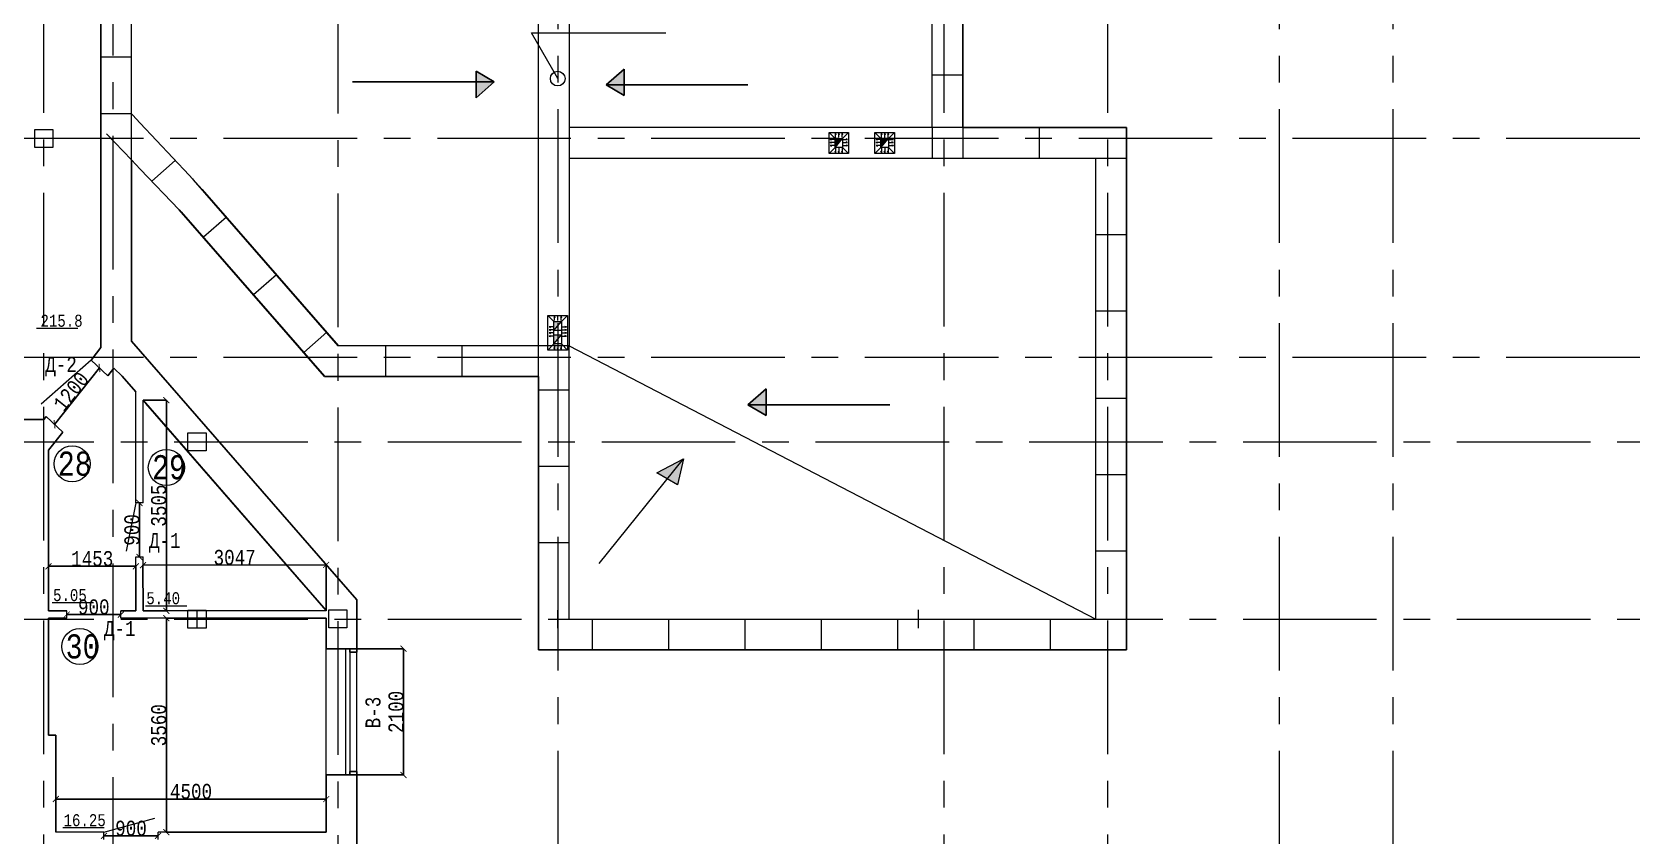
# Model space of a CAD drawing. Header units: millimetres. Extents: x -689206 to 4969298, y -1019800 to 703299.
# Drawn here: x 154687 to 181429, y -737435 to -724068 of the extents above; entities that cross this region are included whole.
import ezdxf

# ---------------------------------------------------------------- set-up
doc = ezdxf.new("R2010")
doc.units = ezdxf.units.MM
doc.linetypes.add('JIS_02_4.0', pattern=[5.5, 4, -1.5])
doc.linetypes.add('осеваяX2', pattern=[101.6, 63.5, -12.7, 12.7, -12.7])
doc.layers.add('кровля', color=211, linetype='Continuous')
doc.layers.add('четотам', color=7, linetype='Continuous')
for name, color, linetype, lineweight in [('несущие', 7, 'Continuous', 30), ('РАЗМЕРЫ', 7, 'Continuous', 9), ('сваи', 7, 'JIS_02_4.0', 30), ('стены', 7, 'Continuous', 20)]:
    doc.layers.add(name, color=color, linetype=linetype, lineweight=lineweight)
doc.styles.add('Аннотативный', font='isocteur.ttf', dxfattribs={"width": 0.7, "height": 250})
doc.dimstyles.new('Аннотативный', dxfattribs={"dimscale": 0, "dimtxt": 250, "dimasz": 100, "dimexe": 1.25, "dimexo": 0.625, "dimtad": 1, "dimdec": 0, "dimtxsty": 'Аннотативный', "dimblk": 'ARCHTICK', "dimcen": 2.5, "dimadec": 0, "dimazin": 0, "dimtfac": 1, "dimtdec": 0, "dimtmove": 0, "dimatfit": 3, "dimfxl": 1, "dimarcsym": 0})

# ---------------------------------------------------------------- blocks, each defined once
blk = doc.blocks.new('_ArchTick')
at = {"color": 0, "linetype": 'ByBlock', "const_width": 0.15}
blk.add_lwpolyline([(-0.5, -0.5), (0.5, 0.5)], dxfattribs=at)
blk = doc.blocks.new('*D2549')
at = {"layer": 'Defpoints', "color": 0, "lineweight": 5, "transparency": 16777216}
for p in [(156532, -730190), (156919, -730190), (156532, -733695)]:
    blk.add_point(p, dxfattribs=at)
at = {"layer": 'стены', "color": 0, "lineweight": -2, "transparency": 16777216}
for p, q in [((156533, -730190), (156920, -730190)), ((156919, -733695), (156919, -730190)), ((156533, -733695), (156920, -733695))]:
    blk.add_line(p, q, dxfattribs=at)
at = {"layer": 'стены', "color": 0, "lineweight": -2, "transparency": 16777216, "xscale": 100, "yscale": 100, "zscale": 100}
for p, rotation in [((156919, -730190), 90), ((156919, -733695), 270)]:
    blk.add_blockref('_ArchTick', p, dxfattribs=dict(at, rotation=rotation))
at = {"layer": 'стены', "color": 0, "lineweight": 5, "transparency": 16777216, "insert": (156793, -731942), "char_height": 250, "attachment_point": 5, "rotation": 90, "style": 'Аннотативный'}
blk.add_mtext('3505', dxfattribs=at)
blk = doc.blocks.new('*D2550')
at = {"layer": 'Defpoints', "color": 0, "lineweight": 5, "transparency": 16777216}
for p in [(159577, -732928), (156532, -733695), (159579, -733688)]:
    blk.add_point(p, dxfattribs=at)
at = {"layer": 'стены', "color": 0, "lineweight": -2, "transparency": 16777216}
for p, q in [((156530, -732935), (159577, -732928)), ((156532, -733694), (156530, -732934)), ((159579, -733687), (159577, -732927))]:
    blk.add_line(p, q, dxfattribs=at)
at = {"layer": 'стены', "color": 0, "lineweight": -2, "transparency": 16777216, "xscale": 100, "yscale": 100, "zscale": 100}
for p, rotation in [((156530, -732935), 180.130631710088), ((159577, -732928), 0.130631710087998)]:
    blk.add_blockref('_ArchTick', p, dxfattribs=dict(at, rotation=rotation))
at = {"layer": 'стены', "color": 0, "lineweight": 5, "transparency": 16777216, "insert": (158055, -732806), "char_height": 250, "attachment_point": 5, "rotation": 0.1306, "style": 'Аннотативный'}
blk.add_mtext('3047', dxfattribs=at)
blk = doc.blocks.new('*D2551')
at = {"layer": 'Defpoints', "color": 0, "lineweight": 5, "transparency": 16777216}
for p in [(154959, -732951), (154959, -733695), (156412, -733695)]:
    blk.add_point(p, dxfattribs=at)
at = {"layer": 'стены', "color": 0, "lineweight": -2, "transparency": 16777216}
for p, q in [((154959, -733694), (154959, -732950)), ((156412, -732951), (154959, -732951)), ((156412, -733694), (156412, -732950))]:
    blk.add_line(p, q, dxfattribs=at)
at = {"layer": 'стены', "color": 0, "lineweight": -2, "transparency": 16777216, "xscale": 100, "yscale": 100, "zscale": 100, "rotation": 180}
blk.add_blockref('_ArchTick', (154959, -732951), dxfattribs=at)
at = {"layer": 'стены', "color": 0, "lineweight": -2, "transparency": 16777216, "xscale": 100, "yscale": 100, "zscale": 100}
blk.add_blockref('_ArchTick', (156412, -732951), dxfattribs=at)
at = {"layer": 'стены', "color": 0, "lineweight": 5, "transparency": 16777216, "insert": (155686, -732826), "char_height": 250, "attachment_point": 5, "style": 'Аннотативный'}
blk.add_mtext('1453', dxfattribs=at)
blk = doc.blocks.new('*D2552')
at = {"layer": 'Defpoints', "color": 0, "lineweight": 5, "transparency": 16777216}
for p in [(159579, -733815), (156919, -737375), (159579, -737375)]:
    blk.add_point(p, dxfattribs=at)
at = {"layer": 'стены', "color": 0, "lineweight": -2, "transparency": 16777216}
for p, q in [((159579, -733815), (156918, -733815)), ((156919, -733815), (156919, -737375)), ((159579, -737375), (156918, -737375))]:
    blk.add_line(p, q, dxfattribs=at)
at = {"layer": 'стены', "color": 0, "lineweight": -2, "transparency": 16777216, "xscale": 100, "yscale": 100, "zscale": 100}
for p, rotation in [((156919, -733815), 90), ((156919, -737375), 270)]:
    blk.add_blockref('_ArchTick', p, dxfattribs=dict(at, rotation=rotation))
at = {"layer": 'стены', "color": 0, "lineweight": 5, "transparency": 16777216, "insert": (156793, -735595), "char_height": 250, "attachment_point": 5, "rotation": 90, "style": 'Аннотативный'}
blk.add_mtext('3560', dxfattribs=at)
blk = doc.blocks.new('*D2553')
at = {"layer": 'Defpoints', "color": 0, "lineweight": 5, "transparency": 16777216}
for p in [(155079, -736823), (155079, -737375), (159579, -737375)]:
    blk.add_point(p, dxfattribs=at)
at = {"layer": 'стены', "color": 0, "lineweight": -2, "transparency": 16777216}
for p, q in [((155079, -737375), (155079, -736822)), ((159579, -736823), (155079, -736823)), ((159579, -737375), (159579, -736822))]:
    blk.add_line(p, q, dxfattribs=at)
at = {"layer": 'стены', "color": 0, "lineweight": -2, "transparency": 16777216, "xscale": 100, "yscale": 100, "zscale": 100, "rotation": 180}
blk.add_blockref('_ArchTick', (155079, -736823), dxfattribs=at)
at = {"layer": 'стены', "color": 0, "lineweight": -2, "transparency": 16777216, "xscale": 100, "yscale": 100, "zscale": 100}
blk.add_blockref('_ArchTick', (159579, -736823), dxfattribs=at)
at = {"layer": 'стены', "color": 0, "lineweight": 5, "transparency": 16777216, "insert": (157329, -736698), "char_height": 250, "attachment_point": 5, "style": 'Аннотативный'}
blk.add_mtext('4500', dxfattribs=at)
blk = doc.blocks.new('*D2499')
at = {"layer": 'Defpoints', "color": 0, "lineweight": 5, "transparency": 16777216}
for p in [(156472, -731897), (156472, -731897), (156472, -732797)]:
    blk.add_point(p, dxfattribs=at)
at = {"layer": 'стены', "color": 0, "lineweight": -2, "transparency": 16777216}
for p, q in [((156472, -732797), (156472, -731897)), ((156473, -731897), (156473, -731897)), ((156473, -732797), (156473, -732797))]:
    blk.add_line(p, q, dxfattribs=at)
at = {"layer": 'стены', "color": 0, "lineweight": -2, "transparency": 16777216, "xscale": 100, "yscale": 100, "zscale": 100}
for p, rotation in [((156472, -731897), 90), ((156472, -732797), 270)]:
    blk.add_blockref('_ArchTick', p, dxfattribs=dict(at, rotation=rotation))
at = {"layer": 'стены', "color": 0, "lineweight": 5, "transparency": 16777216, "insert": (156347, -732347), "char_height": 250, "attachment_point": 5, "rotation": 90, "style": 'Аннотативный'}
blk.add_mtext('900', dxfattribs=at)
blk = doc.blocks.new('*D2500')
at = {"layer": 'Defpoints', "color": 0, "lineweight": 5, "transparency": 16777216}
for p in [(155262, -733755), (156162, -733755), (156162, -733755)]:
    blk.add_point(p, dxfattribs=at)
at = {"layer": 'стены', "color": 0, "lineweight": -2, "transparency": 16777216}
for p, q in [((155262, -733754), (155262, -733754)), ((155262, -733755), (156162, -733755)), ((156162, -733754), (156162, -733754))]:
    blk.add_line(p, q, dxfattribs=at)
at = {"layer": 'стены', "color": 0, "lineweight": -2, "transparency": 16777216, "xscale": 100, "yscale": 100, "zscale": 100, "rotation": 180}
blk.add_blockref('_ArchTick', (155262, -733755), dxfattribs=at)
at = {"layer": 'стены', "color": 0, "lineweight": -2, "transparency": 16777216, "xscale": 100, "yscale": 100, "zscale": 100}
blk.add_blockref('_ArchTick', (156162, -733755), dxfattribs=at)
at = {"layer": 'стены', "color": 0, "lineweight": 5, "transparency": 16777216, "insert": (155712, -733629), "char_height": 250, "attachment_point": 5, "style": 'Аннотативный'}
blk.add_mtext('900', dxfattribs=at)
blk = doc.blocks.new('*D2501')
at = {"layer": 'Defpoints', "color": 0, "lineweight": 5, "transparency": 16777216}
for p in [(155881, -737435), (156781, -737435), (156781, -737435)]:
    blk.add_point(p, dxfattribs=at)
at = {"layer": 'стены', "color": 0, "lineweight": -2, "transparency": 16777216}
for p, q in [((155881, -737435), (155881, -737434)), ((155881, -737435), (156781, -737435)), ((156781, -737435), (156781, -737434))]:
    blk.add_line(p, q, dxfattribs=at)
at = {"layer": 'стены', "color": 0, "lineweight": -2, "transparency": 16777216, "xscale": 100, "yscale": 100, "zscale": 100, "rotation": 180}
blk.add_blockref('_ArchTick', (155881, -737435), dxfattribs=at)
at = {"layer": 'стены', "color": 0, "lineweight": -2, "transparency": 16777216, "xscale": 100, "yscale": 100, "zscale": 100}
blk.add_blockref('_ArchTick', (156781, -737435), dxfattribs=at)
at = {"layer": 'стены', "color": 0, "lineweight": 5, "transparency": 16777216, "insert": (156331, -737310), "char_height": 250, "attachment_point": 5, "style": 'Аннотативный'}
blk.add_mtext('900', dxfattribs=at)
blk = doc.blocks.new('*D2612')
at = {"layer": 'Defpoints', "color": 0, "linetype": 'ByBlock', "lineweight": 5, "transparency": 16777216}
for p in [(159579, -734323), (160865, -734323), (159579, -736423)]:
    blk.add_point(p, dxfattribs=at)
at = {"layer": 'РАЗМЕРЫ', "color": 0, "linetype": 'ByBlock', "lineweight": -2, "transparency": 16777216}
for p, q in [((159580, -734323), (160866, -734323)), ((160865, -736423), (160865, -734323)), ((159580, -736423), (160866, -736423))]:
    blk.add_line(p, q, dxfattribs=at)
at = {"layer": 'РАЗМЕРЫ', "color": 0, "linetype": 'ByBlock', "lineweight": -2, "transparency": 16777216, "xscale": 100, "yscale": 100, "zscale": 100}
for p, rotation in [((160865, -734323), 90), ((160865, -736423), 270)]:
    blk.add_blockref('_ArchTick', p, dxfattribs=dict(at, rotation=rotation))
at = {"layer": 'РАЗМЕРЫ', "color": 0, "linetype": 'ByBlock', "lineweight": 5, "transparency": 16777216, "insert": (160740, -735373), "char_height": 250, "attachment_point": 5, "rotation": 90, "style": 'Аннотативный'}
blk.add_mtext('2100', dxfattribs=at)
blk = doc.blocks.new('*D2638')
at = {"layer": 'Defpoints', "color": 0, "linetype": 'ByBlock', "lineweight": 5, "transparency": 16777216}
for p in [(155807, -729653), (155059, -730591), (155059, -730591)]:
    blk.add_point(p, dxfattribs=at)
at = {"layer": 'РАЗМЕРЫ', "color": 0, "linetype": 'ByBlock', "lineweight": -2, "transparency": 16777216}
for p, q in [((155807, -729653), (155059, -730591)), ((155806, -729652), (155806, -729652)), ((155058, -730591), (155058, -730590))]:
    blk.add_line(p, q, dxfattribs=at)
at = {"layer": 'РАЗМЕРЫ', "color": 0, "linetype": 'ByBlock', "lineweight": -2, "transparency": 16777216, "xscale": 100, "yscale": 100, "zscale": 100}
for p, rotation in [((155807, -729653), 51.45090040616839), ((155059, -730591), 231.4509004061684)]:
    blk.add_blockref('_ArchTick', p, dxfattribs=dict(at, rotation=rotation))
at = {"layer": 'РАЗМЕРЫ', "color": 0, "linetype": 'ByBlock', "lineweight": 5, "transparency": 16777216, "insert": (155334, -730044), "char_height": 250, "attachment_point": 5, "rotation": 51.4509, "style": 'Аннотативный'}
blk.add_mtext('1200', dxfattribs=at)

msp = doc.modelspace()

# ---------------------------------------------------------------- hatches: boundary and pattern name
at = {"layer": 'кровля', "lineweight": 15, "true_color": 0x000000}
h = msp.add_hatch(color=18, dxfattribs=at)
h.dxf.hatch_style = 1
h.paths.add_polyline_path([(168049.7, -725776), (168057.9, -725776), (168049.7, -725752.3)])
h.paths.add_polyline_path([(168041.6, -725776), (168049.7, -725776), (168049.7, -725752.3)])
h = msp.add_hatch(color=18, dxfattribs=at)
h.dxf.hatch_style = 1
h.paths.add_polyline_path([(168105, -725776), (168113.2, -725776), (168105, -725752.3)])
h.paths.add_polyline_path([(168096.9, -725776), (168105, -725776), (168105, -725752.3)])
h = msp.add_hatch(color=18, dxfattribs=at)
h.dxf.hatch_style = 1
h.paths.add_polyline_path([(168160.3, -725752.3), (168152.2, -725776), (168160.3, -725776)])
h.paths.add_polyline_path([(168160.3, -725752.3), (168160.3, -725776), (168168.4, -725776)])
h = msp.add_hatch(color=18, dxfattribs=at)
h.dxf.hatch_style = 1
h.paths.add_polyline_path([(168812.7, -725776), (168820.9, -725776), (168812.7, -725752.3)])
h.paths.add_polyline_path([(168804.6, -725776), (168812.7, -725776), (168812.7, -725752.3)])
h = msp.add_hatch(color=18, dxfattribs=at)
h.dxf.hatch_style = 1
h.paths.add_polyline_path([(168868, -725776), (168876.2, -725776), (168868, -725752.3)])
h.paths.add_polyline_path([(168859.9, -725776), (168868, -725776), (168868, -725752.3)])
h = msp.add_hatch(color=18, dxfattribs=at)
h.dxf.hatch_style = 1
h.paths.add_polyline_path([(168923.3, -725752.3), (168915.2, -725776), (168923.3, -725776)])
h.paths.add_polyline_path([(168923.3, -725752.3), (168923.3, -725776), (168931.4, -725776)])
h = msp.add_hatch(color=18, dxfattribs=at)
h.dxf.hatch_style = 1
h.paths.add_polyline_path([(167961, -725851.7), (167984.7, -725859.8), (167984.7, -725851.7)])
h.paths.add_polyline_path([(167961, -725851.7), (167984.7, -725851.7), (167984.7, -725843.5)])
h = msp.add_hatch(color=18, dxfattribs=at)
h.dxf.hatch_style = 1
h.paths.add_polyline_path([(167961, -725902.9), (167984.7, -725911.1), (167984.7, -725902.9)])
h.paths.add_polyline_path([(167961, -725902.9), (167984.7, -725902.9), (167984.7, -725894.8)])
h = msp.add_hatch(color=18, dxfattribs=at)
h.dxf.hatch_style = 1
h.paths.add_polyline_path([(167984.7, -725954.2), (167984.7, -725946), (167961, -725954.2)])
h.paths.add_polyline_path([(167984.7, -725962.3), (167984.7, -725954.2), (167961, -725954.2)])
h = msp.add_hatch(color=18, dxfattribs=at)
h.dxf.hatch_style = 1
h.paths.add_polyline_path([(168057.9, -726046.3), (168049.7, -726046.3), (168049.7, -726070)])
h.paths.add_polyline_path([(168049.7, -726046.3), (168041.6, -726046.3), (168049.7, -726070)])
h = msp.add_hatch(color=18, dxfattribs=at)
h.dxf.hatch_style = 1
h.paths.add_polyline_path([(168113.2, -726046.3), (168105, -726046.3), (168105, -726070)])
h.paths.add_polyline_path([(168105, -726046.3), (168096.9, -726046.3), (168105, -726070)])
h = msp.add_hatch(color=18, dxfattribs=at)
h.dxf.hatch_style = 1
h.paths.add_polyline_path([(168160.3, -726046.3), (168152.2, -726046.3), (168160.3, -726070)])
h.paths.add_polyline_path([(168168.4, -726046.3), (168160.3, -726046.3), (168160.3, -726070)])
h = msp.add_hatch(color=18, dxfattribs=at)
h.dxf.hatch_style = 1
h.paths.add_polyline_path([(168225.4, -725851.7), (168225.4, -725859.8), (168249, -725851.7)])
h.paths.add_polyline_path([(168225.4, -725843.5), (168225.4, -725851.7), (168249, -725851.7)])
h = msp.add_hatch(color=18, dxfattribs=at)
h.dxf.hatch_style = 1
h.paths.add_polyline_path([(168225.4, -725902.9), (168225.4, -725911.1), (168249, -725902.9)])
h.paths.add_polyline_path([(168225.4, -725894.8), (168225.4, -725902.9), (168249, -725902.9)])
h = msp.add_hatch(color=18, dxfattribs=at)
h.dxf.hatch_style = 1
h.paths.add_polyline_path([(168249, -725954.2), (168225.4, -725946), (168225.4, -725954.2)])
h.paths.add_polyline_path([(168249, -725954.2), (168225.4, -725954.2), (168225.4, -725962.3)])
h = msp.add_hatch(color=18, dxfattribs=at)
h.dxf.hatch_style = 1
h.paths.add_polyline_path([(168724, -725851.7), (168747.7, -725859.8), (168747.7, -725851.7)])
h.paths.add_polyline_path([(168724, -725851.7), (168747.7, -725851.7), (168747.7, -725843.5)])
h = msp.add_hatch(color=18, dxfattribs=at)
h.dxf.hatch_style = 1
h.paths.add_polyline_path([(168724, -725902.9), (168747.7, -725911.1), (168747.7, -725902.9)])
h.paths.add_polyline_path([(168724, -725902.9), (168747.7, -725902.9), (168747.7, -725894.8)])
h = msp.add_hatch(color=18, dxfattribs=at)
h.dxf.hatch_style = 1
h.paths.add_polyline_path([(168747.7, -725954.2), (168747.7, -725946), (168724, -725954.2)])
h.paths.add_polyline_path([(168747.7, -725962.3), (168747.7, -725954.2), (168724, -725954.2)])
h = msp.add_hatch(color=18, dxfattribs=at)
h.dxf.hatch_style = 1
h.paths.add_polyline_path([(168820.9, -726046.3), (168812.7, -726046.3), (168812.7, -726070)])
h.paths.add_polyline_path([(168812.7, -726046.3), (168804.6, -726046.3), (168812.7, -726070)])
h = msp.add_hatch(color=18, dxfattribs=at)
h.dxf.hatch_style = 1
h.paths.add_polyline_path([(168876.2, -726046.3), (168868, -726046.3), (168868, -726070)])
h.paths.add_polyline_path([(168868, -726046.3), (168859.9, -726046.3), (168868, -726070)])
h = msp.add_hatch(color=18, dxfattribs=at)
h.dxf.hatch_style = 1
h.paths.add_polyline_path([(168923.3, -726046.3), (168915.2, -726046.3), (168923.3, -726070)])
h.paths.add_polyline_path([(168931.4, -726046.3), (168923.3, -726046.3), (168923.3, -726070)])
h = msp.add_hatch(color=18, dxfattribs=at)
h.dxf.hatch_style = 1
h.paths.add_polyline_path([(168988.4, -725851.7), (168988.4, -725859.8), (169012, -725851.7)])
h.paths.add_polyline_path([(168988.4, -725843.5), (168988.4, -725851.7), (169012, -725851.7)])
h = msp.add_hatch(color=18, dxfattribs=at)
h.dxf.hatch_style = 1
h.paths.add_polyline_path([(168988.4, -725902.9), (168988.4, -725911.1), (169012, -725902.9)])
h.paths.add_polyline_path([(168988.4, -725894.8), (168988.4, -725902.9), (169012, -725902.9)])
h = msp.add_hatch(color=18, dxfattribs=at)
h.dxf.hatch_style = 1
h.paths.add_polyline_path([(169012, -725954.2), (168988.4, -725946), (168988.4, -725954.2)])
h.paths.add_polyline_path([(169012, -725954.2), (168988.4, -725954.2), (168988.4, -725962.3)])
at = {"layer": 'кровля', "lineweight": 15}
h = msp.add_hatch(color=7, dxfattribs=at)
h.dxf.hatch_style = 1
h.paths.add_polyline_path([(163285.1, -728970.4), (163308.7, -728978.5), (163308.7, -728970.4)])
h.paths.add_polyline_path([(163285.1, -728970.4), (163308.7, -728970.4), (163308.7, -728962.2)])
h = msp.add_hatch(color=7, dxfattribs=at)
h.dxf.hatch_style = 1
h.paths.add_polyline_path([(163373.8, -728819.7), (163381.9, -728819.7), (163373.8, -728796.1)])
h.paths.add_polyline_path([(163365.7, -728819.7), (163373.8, -728819.7), (163373.8, -728796.1)])
h = msp.add_hatch(color=7, dxfattribs=at)
h.dxf.hatch_style = 1
h.paths.add_polyline_path([(163429.1, -728819.7), (163437.2, -728819.7), (163429.1, -728796.1)])
h.paths.add_polyline_path([(163420.9, -728819.7), (163429.1, -728819.7), (163429.1, -728796.1)])
h = msp.add_hatch(color=7, dxfattribs=at)
h.dxf.hatch_style = 1
h.paths.add_polyline_path([(163484.4, -728796.1), (163476.2, -728819.7), (163484.4, -728819.7)])
h.paths.add_polyline_path([(163484.4, -728796.1), (163484.4, -728819.7), (163492.5, -728819.7)])
h = msp.add_hatch(color=7, dxfattribs=at)
h.dxf.hatch_style = 1
h.paths.add_polyline_path([(163549.4, -728970.4), (163549.4, -728978.5), (163573.1, -728970.4)])
h.paths.add_polyline_path([(163549.4, -728962.2), (163549.4, -728970.4), (163573.1, -728970.4)])
h = msp.add_hatch(color=7, dxfattribs=at)
h.dxf.hatch_style = 1
h.paths.add_polyline_path([(163285.1, -729020.2), (163308.7, -729028.3), (163308.7, -729020.2)])
h.paths.add_polyline_path([(163285.1, -729020.2), (163308.7, -729020.2), (163308.7, -729012)])
h = msp.add_hatch(color=7, dxfattribs=at)
h.dxf.hatch_style = 1
h.paths.add_polyline_path([(163285.1, -729071.4), (163308.7, -729079.6), (163308.7, -729071.4)])
h.paths.add_polyline_path([(163285.1, -729071.4), (163308.7, -729071.4), (163308.7, -729063.3)])
h = msp.add_hatch(color=7, dxfattribs=at)
h.dxf.hatch_style = 1
h.paths.add_polyline_path([(163308.7, -729122.7), (163308.7, -729114.5), (163285.1, -729122.7)])
h.paths.add_polyline_path([(163308.7, -729130.8), (163308.7, -729122.7), (163285.1, -729122.7)])
h = msp.add_hatch(color=7, dxfattribs=at)
h.dxf.hatch_style = 1
h.paths.add_polyline_path([(163549.4, -729020.2), (163549.4, -729028.3), (163573.1, -729020.2)])
h.paths.add_polyline_path([(163549.4, -729012), (163549.4, -729020.2), (163573.1, -729020.2)])
h = msp.add_hatch(color=7, dxfattribs=at)
h.dxf.hatch_style = 1
h.paths.add_polyline_path([(163549.4, -729071.4), (163549.4, -729079.6), (163573.1, -729071.4)])
h.paths.add_polyline_path([(163549.4, -729063.3), (163549.4, -729071.4), (163573.1, -729071.4)])
h = msp.add_hatch(color=7, dxfattribs=at)
h.dxf.hatch_style = 1
h.paths.add_polyline_path([(163573.1, -729122.7), (163549.4, -729114.5), (163549.4, -729122.7)])
h.paths.add_polyline_path([(163573.1, -729122.7), (163549.4, -729122.7), (163549.4, -729130.8)])
h = msp.add_hatch(color=7, dxfattribs=at)
h.dxf.hatch_style = 1
h.paths.add_polyline_path([(163373.8, -729340), (163381.9, -729316.3), (163373.8, -729316.3)])
h.paths.add_polyline_path([(163373.8, -729340), (163373.8, -729316.3), (163365.7, -729316.3)])
h = msp.add_hatch(color=7, dxfattribs=at)
h.dxf.hatch_style = 1
h.paths.add_polyline_path([(163429.1, -729340), (163437.2, -729316.3), (163429.1, -729316.3)])
h.paths.add_polyline_path([(163429.1, -729340), (163429.1, -729316.3), (163420.9, -729316.3)])
h = msp.add_hatch(color=7, dxfattribs=at)
h.dxf.hatch_style = 1
h.paths.add_polyline_path([(163484.4, -729316.3), (163476.2, -729316.3), (163484.4, -729340)])
h.paths.add_polyline_path([(163492.5, -729316.3), (163484.4, -729316.3), (163484.4, -729340)])
at = {"layer": 'РАЗМЕРЫ', "lineweight": 20, "ltscale": 150}
h = msp.add_hatch(color=256, dxfattribs=at)
h.dxf.hatch_style = 1
h.paths.add_polyline_path([(168167.5, -725836.1), (168042.5, -725836.1), (168042.5, -725986.1)])
h = msp.add_hatch(color=256, dxfattribs=at)
h.dxf.hatch_style = 1
h.paths.add_polyline_path([(168930.5, -725836.1), (168805.5, -725836.1), (168805.5, -725986.1)])
h = msp.add_hatch(color=256, dxfattribs=at)
h.dxf.hatch_style = 1
h.paths.add_polyline_path([(163491.6, -728881.1), (163366.6, -728881.1), (163366.6, -729031.1)])
h.paths.add_polyline_path([(163491.6, -729104.9), (163366.6, -729104.9), (163366.6, -729254.9)])
at = {"layer": 'сваи', "lineweight": 20, "ltscale": 15000}
h = msp.add_hatch(color=256, dxfattribs=at)
h.dxf.hatch_style = 1
h.paths.add_polyline_path([(165289, -712144.2), (165188, -712319), (165521.1, -712587)])
h.paths.add_polyline_path([(165188, -712319), (165091.1, -712487), (165521.1, -712587)])
h.paths.add_polyline_path([(166896.6, -713437), (166592.6, -713437), (166896.6, -713612.5)])
h.paths.add_polyline_path([(166896.6, -713172.1), (166592.6, -713437), (166896.6, -713437)])
h.paths.add_polyline_path([(165084.7, -718858), (164716.3, -719129.8), (165084.7, -719129.8)])
h.paths.add_polyline_path([(165084.7, -719129.8), (164716.3, -719129.8), (165084.7, -719342.5)])
h.paths.add_polyline_path([(161758.2, -718808.7), (161758.2, -719085), (162236.8, -719085)])
h.paths.add_polyline_path([(162236.8, -719085), (161758.2, -719085), (161758.2, -719320.4)])
h.paths.add_polyline_path([(164536.6, -724947), (164232.6, -724947), (164536.6, -725122.5)])
h.paths.add_polyline_path([(164536.6, -724682.1), (164232.6, -724947), (164536.6, -724947)])
h.paths.add_polyline_path([(162069.9, -724719.8), (162069.9, -724895.3), (162373.9, -724895.3)])
h.paths.add_polyline_path([(162373.9, -724895.3), (162069.9, -724895.3), (162069.9, -725160.1)])
h.paths.add_polyline_path([(166896.6, -730002.1), (166592.6, -730267), (166896.6, -730267)])
h.paths.add_polyline_path([(166896.6, -730267), (166592.6, -730267), (166896.6, -730442.5)])
h.paths.add_polyline_path([(165521.1, -731167), (165078.3, -731399.1), (165253.1, -731500)])
h.paths.add_polyline_path([(165521.1, -731167), (165253.1, -731500), (165421.1, -731597)])

# ---------------------------------------------------------------- linework, layer by layer
at = {"layer": 'кровля', "color": 18, "lineweight": 15, "true_color": 0x000000}
for p, q in [((168042.5, -725836.1), (167942.5, -725736.1)), ((168049.7, -725752.3), (168041.6, -725776)), ((168041.6, -725776), (168049.7, -725776)), ((168049.7, -725822.3), (168049.7, -725752.3)), ((168049.7, -725752.3), (168057.9, -725776)), ((168057.9, -725776), (168049.7, -725776)), ((168105, -725752.3), (168096.9, -725776)), ((168096.9, -725776), (168105, -725776)), ((168105, -725822.3), (168105, -725752.3)), ((168105, -725752.3), (168113.2, -725776)), ((168113.2, -725776), (168105, -725776)), ((168160.3, -725752.3), (168152.2, -725776)), ((168152.2, -725776), (168160.3, -725776)), ((168160.3, -725822.3), (168160.3, -725752.3)), ((168160.3, -725752.3), (168168.4, -725776)), ((168168.4, -725776), (168160.3, -725776)), ((168167.5, -725836.1), (168267.5, -725736.1)), ((168805.5, -725836.1), (168705.5, -725736.1)), ((168812.7, -725752.3), (168804.6, -725776)), ((168804.6, -725776), (168812.7, -725776)), ((168812.7, -725822.3), (168812.7, -725752.3)), ((168812.7, -725752.3), (168820.9, -725776)), ((168820.9, -725776), (168812.7, -725776)), ((168868, -725752.3), (168859.9, -725776)), ((168859.9, -725776), (168868, -725776)), ((168868, -725822.3), (168868, -725752.3)), ((168868, -725752.3), (168876.2, -725776)), ((168876.2, -725776), (168868, -725776)), ((168923.3, -725752.3), (168915.2, -725776)), ((168915.2, -725776), (168923.3, -725776)), ((168923.3, -725822.3), (168923.3, -725752.3)), ((168923.3, -725752.3), (168931.4, -725776)), ((168931.4, -725776), (168923.3, -725776)), ((168930.5, -725836.1), (169030.5, -725736.1)), ((168042.5, -725986.1), (167942.5, -726086.1)), ((167961, -725851.7), (167984.7, -725843.5)), ((168031, -725851.7), (167961, -725851.7)), ((167961, -725851.7), (167984.7, -725859.8)), ((167961, -725902.9), (167984.7, -725894.8)), ((168031, -725902.9), (167961, -725902.9)), ((167961, -725902.9), (167984.7, -725911.1)), ((167961, -725954.2), (167984.7, -725946)), ((168031, -725954.2), (167961, -725954.2)), ((167961, -725954.2), (167984.7, -725962.3)), ((167984.7, -725843.5), (167984.7, -725851.7)), ((167984.7, -725859.8), (167984.7, -725851.7)), ((167984.7, -725894.8), (167984.7, -725902.9)), ((167984.7, -725911.1), (167984.7, -725902.9)), ((167984.7, -725946), (167984.7, -725954.2)), ((167984.7, -725962.3), (167984.7, -725954.2)), ((168049.7, -726070), (168041.6, -726046.3)), ((168041.6, -726046.3), (168049.7, -726046.3)), ((168049.7, -726000), (168049.7, -726070)), ((168049.7, -726070), (168057.9, -726046.3)), ((168057.9, -726046.3), (168049.7, -726046.3)), ((168105, -726070), (168096.9, -726046.3)), ((168096.9, -726046.3), (168105, -726046.3)), ((168105, -726000), (168105, -726070)), ((168105, -726070), (168113.2, -726046.3)), ((168113.2, -726046.3), (168105, -726046.3)), ((168160.3, -726070), (168152.2, -726046.3)), ((168152.2, -726046.3), (168160.3, -726046.3)), ((168160.3, -726000), (168160.3, -726070)), ((168160.3, -726070), (168168.4, -726046.3)), ((168168.4, -726046.3), (168160.3, -726046.3)), ((168167.5, -725986.1), (168267.5, -726086.1)), ((168179, -725851.7), (168249, -725851.7)), ((168179, -725902.9), (168249, -725902.9)), ((168179, -725954.2), (168249, -725954.2)), ((168249, -725851.7), (168225.4, -725843.5)), ((168225.4, -725843.5), (168225.4, -725851.7)), ((168249, -725851.7), (168225.4, -725859.8)), ((168225.4, -725859.8), (168225.4, -725851.7)), ((168249, -725902.9), (168225.4, -725894.8)), ((168225.4, -725894.8), (168225.4, -725902.9)), ((168249, -725902.9), (168225.4, -725911.1)), ((168225.4, -725911.1), (168225.4, -725902.9)), ((168249, -725954.2), (168225.4, -725946)), ((168225.4, -725946), (168225.4, -725954.2)), ((168249, -725954.2), (168225.4, -725962.3)), ((168225.4, -725962.3), (168225.4, -725954.2)), ((168805.5, -725986.1), (168705.5, -726086.1)), ((168724, -725851.7), (168747.7, -725843.5)), ((168794, -725851.7), (168724, -725851.7)), ((168724, -725851.7), (168747.7, -725859.8)), ((168724, -725902.9), (168747.7, -725894.8)), ((168794, -725902.9), (168724, -725902.9)), ((168724, -725902.9), (168747.7, -725911.1)), ((168724, -725954.2), (168747.7, -725946)), ((168794, -725954.2), (168724, -725954.2)), ((168724, -725954.2), (168747.7, -725962.3)), ((168747.7, -725843.5), (168747.7, -725851.7)), ((168747.7, -725859.8), (168747.7, -725851.7)), ((168747.7, -725894.8), (168747.7, -725902.9)), ((168747.7, -725911.1), (168747.7, -725902.9)), ((168747.7, -725946), (168747.7, -725954.2)), ((168747.7, -725962.3), (168747.7, -725954.2)), ((168812.7, -726070), (168804.6, -726046.3)), ((168804.6, -726046.3), (168812.7, -726046.3)), ((168812.7, -726000), (168812.7, -726070)), ((168812.7, -726070), (168820.9, -726046.3)), ((168820.9, -726046.3), (168812.7, -726046.3)), ((168868, -726070), (168859.9, -726046.3)), ((168859.9, -726046.3), (168868, -726046.3)), ((168868, -726000), (168868, -726070)), ((168868, -726070), (168876.2, -726046.3)), ((168876.2, -726046.3), (168868, -726046.3)), ((168923.3, -726070), (168915.2, -726046.3)), ((168915.2, -726046.3), (168923.3, -726046.3)), ((168923.3, -726000), (168923.3, -726070)), ((168923.3, -726070), (168931.4, -726046.3)), ((168931.4, -726046.3), (168923.3, -726046.3)), ((168930.5, -725986.1), (169030.5, -726086.1)), ((168942, -725851.7), (169012, -725851.7)), ((168942, -725902.9), (169012, -725902.9)), ((168942, -725954.2), (169012, -725954.2)), ((169012, -725851.7), (168988.4, -725843.5)), ((168988.4, -725843.5), (168988.4, -725851.7)), ((169012, -725851.7), (168988.4, -725859.8)), ((168988.4, -725859.8), (168988.4, -725851.7)), ((169012, -725902.9), (168988.4, -725894.8)), ((168988.4, -725894.8), (168988.4, -725902.9)), ((169012, -725902.9), (168988.4, -725911.1)), ((168988.4, -725911.1), (168988.4, -725902.9)), ((169012, -725954.2), (168988.4, -725946)), ((168988.4, -725946), (168988.4, -725954.2)), ((169012, -725954.2), (168988.4, -725962.3)), ((168988.4, -725962.3), (168988.4, -725954.2))]:
    msp.add_line(p, q, dxfattribs=at)
at = {"layer": 'кровля', "color": 7, "lineweight": 15}
for p, q in [((163366.6, -728881.1), (163266.6, -728781.1)), ((163285.1, -728970.4), (163308.7, -728962.2)), ((163355.1, -728970.4), (163285.1, -728970.4)), ((163285.1, -728970.4), (163308.7, -728978.5)), ((163308.7, -728962.2), (163308.7, -728970.4)), ((163308.7, -728978.5), (163308.7, -728970.4)), ((163373.8, -728796.1), (163365.7, -728819.7)), ((163365.7, -728819.7), (163373.8, -728819.7)), ((163373.8, -728866.1), (163373.8, -728796.1)), ((163373.8, -728796.1), (163381.9, -728819.7)), ((163381.9, -728819.7), (163373.8, -728819.7)), ((163420.9, -728819.7), (163429.1, -728819.7)), ((163429.1, -728866.1), (163429.1, -728796.1)), ((163437.2, -728819.7), (163429.1, -728819.7)), ((163484.4, -728796.1), (163476.2, -728819.7)), ((163476.2, -728819.7), (163484.4, -728819.7)), ((163484.4, -728866.1), (163484.4, -728796.1)), ((163484.4, -728796.1), (163492.5, -728819.7)), ((163492.5, -728819.7), (163484.4, -728819.7)), ((163491.6, -728881.1), (163591.6, -728781.1)), ((163503.1, -728970.4), (163573.1, -728970.4)), ((163573.1, -728970.4), (163549.4, -728962.2)), ((163549.4, -728962.2), (163549.4, -728970.4)), ((163573.1, -728970.4), (163549.4, -728978.5)), ((163549.4, -728978.5), (163549.4, -728970.4)), ((163366.6, -729254.9), (163266.6, -729354.9)), ((163285.1, -729020.2), (163308.7, -729012)), ((163355.1, -729020.2), (163285.1, -729020.2)), ((163285.1, -729020.2), (163308.7, -729028.3)), ((163285.1, -729071.4), (163308.7, -729063.3)), ((163355.1, -729071.4), (163285.1, -729071.4)), ((163285.1, -729071.4), (163308.7, -729079.6)), ((163285.1, -729122.7), (163308.7, -729114.5)), ((163355.1, -729122.7), (163285.1, -729122.7)), ((163285.1, -729122.7), (163308.7, -729130.8)), ((163308.7, -729012), (163308.7, -729020.2)), ((163308.7, -729028.3), (163308.7, -729020.2)), ((163308.7, -729063.3), (163308.7, -729071.4)), ((163308.7, -729079.6), (163308.7, -729071.4)), ((163308.7, -729114.5), (163308.7, -729122.7)), ((163308.7, -729130.8), (163308.7, -729122.7)), ((163491.6, -729254.9), (163591.6, -729354.9)), ((163503.1, -729020.2), (163573.1, -729020.2)), ((163503.1, -729071.4), (163573.1, -729071.4)), ((163503.1, -729122.7), (163573.1, -729122.7)), ((163573.1, -729020.2), (163549.4, -729012)), ((163549.4, -729012), (163549.4, -729020.2)), ((163573.1, -729020.2), (163549.4, -729028.3)), ((163549.4, -729028.3), (163549.4, -729020.2)), ((163573.1, -729071.4), (163549.4, -729063.3)), ((163549.4, -729063.3), (163549.4, -729071.4)), ((163573.1, -729071.4), (163549.4, -729079.6)), ((163549.4, -729079.6), (163549.4, -729071.4)), ((163573.1, -729122.7), (163549.4, -729114.5)), ((163549.4, -729114.5), (163549.4, -729122.7)), ((163573.1, -729122.7), (163549.4, -729130.8)), ((163549.4, -729130.8), (163549.4, -729122.7)), ((163373.8, -729340), (163365.7, -729316.3)), ((163365.7, -729316.3), (163373.8, -729316.3)), ((163373.8, -729270), (163373.8, -729340)), ((163373.8, -729340), (163381.9, -729316.3)), ((163381.9, -729316.3), (163373.8, -729316.3)), ((163429.1, -729340), (163420.9, -729316.3)), ((163429.1, -729270), (163429.1, -729340)), ((163429.1, -729340), (163437.2, -729316.3)), ((163484.4, -729340), (163476.2, -729316.3)), ((163476.2, -729316.3), (163484.4, -729316.3)), ((163484.4, -729270), (163484.4, -729340)), ((163484.4, -729340), (163492.5, -729316.3)), ((163492.5, -729316.3), (163484.4, -729316.3))]:
    msp.add_line(p, q, dxfattribs=at)
at = {"layer": 'кровля', "color": 18, "lineweight": 15, "true_color": 0x000000}
for points in [[(167942.5, -725736.1), (168267.5, -725736.1), (168267.5, -726086.1), (167942.5, -726086.1)], [(168705.5, -725736.1), (169030.5, -725736.1), (169030.5, -726086.1), (168705.5, -726086.1)], [(168042.5, -725836.1), (168167.5, -725836.1), (168167.5, -725986.1), (168042.5, -725986.1)], [(168805.5, -725836.1), (168930.5, -725836.1), (168930.5, -725986.1), (168805.5, -725986.1)]]:
    msp.add_lwpolyline(points, close=True, dxfattribs=at)
at = {"layer": 'кровля', "color": 7, "lineweight": 15}
for points in [[(163266.6, -728781.1), (163591.6, -728781.1), (163591.6, -729354.9), (163266.6, -729354.9)], [(163366.6, -728881.1), (163491.6, -728881.1), (163491.6, -729254.9), (163366.6, -729254.9)]]:
    msp.add_lwpolyline(points, close=True, dxfattribs=at)
at = {"layer": 'несущие', "lineweight": 30}
for p, q in [((156338.9, -728494.2), (156339.2, -729205.9)), ((155828.9, -728971.6), (155828.9, -729314.6))]:
    msp.add_line(p, q, dxfattribs=at)
at = {"layer": 'несущие', "color": 18, "linetype": 'ByBlock', "lineweight": 30, "true_color": 0x000000}
for p, q in [((159579.2, -734322.8), (159969.2, -734322.8)), ((159969.2, -734322.8), (159969.2, -734382.8)), ((159969.2, -734382.8), (160089.2, -734382.8)), ((159579.2, -736422.8), (159969.2, -736422.8)), ((159969.2, -736422.8), (159969.2, -736362.8)), ((159969.2, -736362.8), (160089.2, -736362.8))]:
    msp.add_line(p, q, dxfattribs=at)
at = {"layer": 'несущие', "color": 18, "linetype": 'ByBlock', "lineweight": 13, "true_color": 0x000000}
msp.add_line((159899.2, -734322.8), (159899.2, -736422.8), dxfattribs=at)
at = {"layer": 'несущие', "color": 18, "linetype": 'ByBlock', "lineweight": 9, "true_color": 0x000000}
msp.add_line((159969.2, -734382.8), (159969.2, -736362.8), dxfattribs=at)
at = {"layer": 'РАЗМЕРЫ', "linetype": 'осеваяX2', "lineweight": 5, "ltscale": 35}
for p, q in [((154879.1, -750301.3), (154879.1, -700459.9)), ((169859, -750301.3), (169859, -700459.9)), ((172581.4, -750301.3), (172581.4, -700459.9)), ((177320.6, -700459.9), (177320.6, -750301.3)), ((156028.9, -715123.8), (156028.9, -750301.3)), ((181429.1, -725836.9), (114376.4, -725836.9)), ((181429.1, -729481.6), (114376.4, -729481.6))]:
    msp.add_line(p, q, dxfattribs=at)
at = {"layer": 'РАЗМЕРЫ', "lineweight": 20, "ltscale": 150}
for p, q in [((163108.2, -729282.8), (163108.2, -714608.5)), ((163618.1, -714608.5), (163618.1, -729282.8)), ((163429.1, -724841.1), (162990.9, -724082.2)), ((162990.9, -724082.2), (165228, -724082.2)), ((155828.7, -724478.1), (156339, -724478.1)), ((170169, -724785.6), (169659, -724785.6)), ((170169, -724785.6), (170169, -726165.6)), ((156338.9, -725425.7), (155828.9, -725425.7)), ((156338.9, -726194.6), (156338.9, -725425.7)), ((169659, -725655.6), (169659, -726165.6)), ((171439, -725655.6), (171439, -726165.6)), ((157067.3, -726203.2), (156676.2, -726545.5)), ((172381.1, -726165.6), (172891.1, -726165.6)), ((157918.6, -727145), (157534.9, -727479.8)), ((172381.1, -727435.6), (172891.1, -727435.6)), ((158753.6, -728101.9), (158369.9, -728436.7)), ((172381.1, -728705.6), (172891.1, -728705.6)), ((159588.5, -729058.8), (159204.9, -729393.6)), ((160568.2, -729792.8), (160568.2, -729282.8)), ((161838.2, -729792.8), (161838.2, -729282.8)), ((163108.2, -729792.8), (163108.2, -729282.8)), ((163108.2, -730018.9), (163618.1, -730018.9)), ((172381.1, -730154.8), (172891.1, -730154.8)), ((163108.2, -731288.9), (163618.1, -731288.9)), ((172381.1, -731424.8), (172891.1, -731424.8)), ((163108.2, -732558.9), (163618.1, -732558.9)), ((172381.1, -732694.8), (172891.1, -732694.8)), ((164001.1, -733828.9), (164001.1, -734338.9)), ((165271.1, -733828.9), (165271.1, -734338.9)), ((166541.1, -733828.9), (166541.1, -734338.9)), ((167811.1, -733828.9), (167811.1, -734338.9)), ((169081.1, -733828.9), (169081.1, -734338.9)), ((170351.1, -733828.9), (170351.1, -734338.9)), ((171621.1, -733828.9), (171621.1, -734338.9))]:
    msp.add_line(p, q, dxfattribs=at)
at = {"layer": 'РАЗМЕРЫ', "linetype": 'ByBlock', "lineweight": 20}
for p, q in [((156338.9, -725425.7), (156338.9, -718908.3)), ((156355.1, -725442.8), (156338.9, -725425.7)), ((156485, -725579.8), (156355.1, -725442.8)), ((157296.2, -726448.3), (156485, -725579.8)), ((157296.2, -726448.3), (156485, -725579.8))]:
    msp.add_line(p, q, dxfattribs=at)
at = {"layer": 'РАЗМЕРЫ', "lineweight": 25, "ltscale": 150}
for p, q in [((164536.6, -724682.1), (164232.6, -724947)), ((164536.6, -725122.5), (164536.6, -724682.1)), ((162373.9, -724895.3), (160013.5, -724895.3)), ((162373.9, -724895.3), (162069.9, -724719.8)), ((162069.9, -724719.8), (162069.9, -725160.1)), ((162069.9, -725160.1), (162373.9, -724895.3)), ((164232.6, -724947), (166593, -724947)), ((164232.6, -724947), (164536.6, -725122.5)), ((166896.6, -730002.1), (166592.6, -730267)), ((166896.6, -730442.5), (166896.6, -730002.1)), ((166592.6, -730267), (168953, -730267)), ((166592.6, -730267), (166896.6, -730442.5))]:
    msp.add_line(p, q, dxfattribs=at)
at = {"layer": 'РАЗМЕРЫ', "linetype": 'JIS_02_4.0', "lineweight": 30, "ltscale": 150}
msp.add_line((156338.9, -726194.6), (155828.9, -725664.2), dxfattribs=at)
at = {"layer": 'РАЗМЕРЫ', "linetype": 'ByBlock', "lineweight": 30}
for p, q in [((156338.9, -728494.2), (156338.9, -726194.6)), ((156484.5, -726346.1), (156338.9, -726194.6)), ((157134.8, -727022.4), (156484.5, -726346.1)), ((155666.6, -729523.7), (155759.3, -729407.4)), ((155946.7, -729781.6), (155666.6, -729523.7)), ((155759.3, -729407.4), (155828.9, -729314.6)), ((155946.7, -729781.6), (156047.7, -729654.8)), ((156185.9, -729792.1), (156047.7, -729654.8)), ((154776.4, -730510.9), (154459.8, -730510.9)), ((154880, -730510.9), (154918.7, -730462.3)), ((155198.7, -730720.2), (154918.7, -730462.3)), ((154959.1, -731020.9), (155198.7, -730720.2))]:
    msp.add_line(p, q, dxfattribs=at)
at = {"layer": 'РАЗМЕРЫ', "lineweight": 20}
for p, q in [((157296.2, -726448.3), (157516.6, -726684.2)), ((157516.6, -726684.2), (159784, -729282.8))]:
    msp.add_line(p, q, dxfattribs=at)
at = {"layer": 'РАЗМЕРЫ', "lineweight": 30}
for p, q in [((157134.8, -727022.4), (159552.2, -729792.8)), ((157167.6, -727058.9), (159552.2, -729791.6)), ((163108.2, -729792.8), (159552.2, -729792.8))]:
    msp.add_line(p, q, dxfattribs=at)
at = {"layer": 'РАЗМЕРЫ'}
msp.add_line((154756.7, -728992.1), (155446, -728992.1), dxfattribs=at)
at = {"layer": 'РАЗМЕРЫ', "linetype": 'ByBlock', "lineweight": 9}
msp.add_line((155666.6, -729523.7), (154837.4, -730254.3), dxfattribs=at)
at = {"layer": 'РАЗМЕРЫ', "linetype": 'ByBlock', "lineweight": 30, "ltscale": 35}
msp.add_line((154776.4, -730510.9), (154880, -730510.9), dxfattribs=at)
at = {"layer": 'РАЗМЕРЫ', "lineweight": 5}
for p, q in [((155020.4, -733555), (155709.6, -733555)), ((156571.8, -733607), (157261.1, -733607)), ((155195.5, -737298.7), (155884.8, -737298.7))]:
    msp.add_line(p, q, dxfattribs=at)
at = {"layer": 'РАЗМЕРЫ', "lineweight": 20, "ltscale": 150}
msp.add_circle((163429.1, -724841.1), 122, dxfattribs=at)
at = {"layer": 'сваи', "lineweight": 20, "ltscale": 15000}
for p, q in [((170169, -725655.6), (163618.1, -725655.6)), ((163618.1, -729282.8), (172381.1, -733828.9)), ((164121.1, -732907), (165521.1, -731167)), ((165078.3, -731399.1), (165521.1, -731167)), ((165421.1, -731597), (165078.3, -731399.1)), ((165521.1, -731167), (165421.1, -731597))]:
    msp.add_line(p, q, dxfattribs=at)
at = {"layer": 'стены', "linetype": 'осеваяX2', "lineweight": 5, "ltscale": 35}
for p, q in [((163429.1, -700459.9), (163429.1, -750301.3)), ((175429.1, -700459.9), (175429.1, -750301.3)), ((159769.2, -701861.5), (159769.2, -750301.3)), ((114376.4, -730880.9), (181429.1, -730880.9)), ((114376.4, -733828.9), (181429.1, -733828.9))]:
    msp.add_line(p, q, dxfattribs=at)
at = {"layer": 'стены', "lineweight": 20}
for p, q in [((169659, -725655.6), (169659, -717925.6)), ((163618.1, -726165.6), (172381.1, -726165.6)), ((172381.1, -733828.9), (172381.1, -726165.6)), ((157353.6, -726508.7), (157365.5, -726524.5)), ((157365.5, -726524.5), (159772.2, -729282.8)), ((163618.1, -729282.8), (159772.2, -729282.8)), ((163618.1, -733830.9), (163618.1, -729282.8)), ((163618.2, -733828.9), (172381.1, -733828.9))]:
    msp.add_line(p, q, dxfattribs=at)
at = {"layer": 'стены', "lineweight": 30}
for p, q in [((155828.9, -718302.6), (155828.9, -728973.6)), ((170169, -718435.6), (170169, -725655.6)), ((170169, -725655.6), (172891.1, -725655.6)), ((172891.1, -725655.6), (172891.1, -734338.9)), ((157167.6, -727058.9), (159098.5, -729271.7)), ((157167.6, -727058.9), (159108.2, -729282.8)), ((160089.2, -733511.4), (156339.2, -729205.9)), ((156339.2, -729968), (156185.9, -729792.1)), ((156412.1, -730051.8), (156185.9, -729792.1)), ((159552.2, -729792.8), (163108.2, -729792.8)), ((163108.2, -731545.6), (163108.2, -729792.8)), ((159579.2, -733687.9), (156532.1, -730189.6)), ((159579.2, -733687.9), (156579.2, -730243.6)), ((154959.1, -733694.9), (154959.1, -731020.9)), ((163108.2, -734338.9), (163108.2, -731545.6)), ((160089.2, -734382.8), (160089.2, -733511.4)), ((159579.2, -733694.9), (159579.2, -733687.9)), ((154959.1, -734080.9), (154959.1, -733814.9)), ((159579.2, -734322.8), (159579.2, -733814.9)), ((154959.1, -734080.9), (154959.1, -735760.9)), ((172891.1, -734338.9), (163108.2, -734338.9)), ((155079.1, -735760.9), (154959.1, -735760.9)), ((155079.1, -736270.9), (155079.1, -735760.9)), ((155079.1, -737375.4), (155079.1, -736270.9)), ((159579.2, -737375.4), (159579.2, -736422.8)), ((160089.2, -738555.1), (160089.2, -736362.8))]:
    msp.add_line(p, q, dxfattribs=at)
at = {"layer": 'стены'}
for p, q in [((160089.2, -733511.4), (156339.2, -729205.9)), ((155262.1, -733694.9), (154959.1, -733694.9)), ((156412.1, -733694.9), (156162.1, -733694.9)), ((157429.1, -733980.9), (157429.1, -733680.9)), ((163429.1, -733980.9), (163429.1, -733680.9)), ((169429.1, -733978.9), (169429.1, -733678.9)), ((157279.1, -733830.9), (157579.1, -733830.9)), ((163279.1, -733830.9), (163579.1, -733830.9)), ((169279.1, -733828.9), (169579.1, -733828.9))]:
    msp.add_line(p, q, dxfattribs=at)
at = {"layer": 'стены', "lineweight": 13}
for p, q in [((156412.1, -731896.9), (156412.1, -730051.8)), ((156532.1, -731896.9), (156532.1, -730189.6)), ((156532.1, -731896.9), (156412.1, -731896.9)), ((156412.1, -733694.9), (156412.1, -732796.9)), ((156412.1, -732796.9), (156532.1, -732796.9)), ((156532.1, -733694.9), (156532.1, -732796.9)), ((154959.1, -733694.9), (155262.1, -733694.9)), ((155262.1, -733814.9), (155262.1, -733694.9)), ((156162.1, -733694.9), (156412.1, -733694.9)), ((156162.1, -733814.9), (156162.1, -733694.9)), ((159579.2, -733694.9), (156532.1, -733694.9)), ((155262.1, -733814.9), (154959.1, -733814.9)), ((159579.2, -733814.9), (156162.1, -733814.9)), ((155881.1, -737375.4), (155079.1, -737375.4)), ((155881.1, -737495.4), (155881.1, -737375.4)), ((159579.2, -737375.4), (156781.1, -737375.4)), ((156781.1, -737495.4), (156781.1, -737375.4))]:
    msp.add_line(p, q, dxfattribs=at)
at = {"layer": 'стены', "lineweight": 9}
for p, q in [((156412.1, -731896.9), (156251.9, -732697.7)), ((159579.2, -736422.8), (159579.2, -734322.8)), ((160089.2, -736362.8), (160089.2, -734382.8)), ((155881.1, -737375.4), (156725.6, -737143.1))]:
    msp.add_line(p, q, dxfattribs=at)
at = {"layer": 'стены', "lineweight": 20}
msp.add_lwpolyline([(154729.1, -725686.9), (155029.1, -725686.9), (155029.1, -725986.9), (154729.1, -725986.9)], close=True, dxfattribs=at)
at = {"layer": 'стены'}
for points in [[(157279.1, -730730.9), (157579.1, -730730.9), (157579.1, -731030.9), (157279.1, -731030.9)], [(157279.1, -733680.9), (157579.1, -733680.9), (157579.1, -733980.9), (157279.1, -733980.9)], [(159619.2, -733676.9), (159919.2, -733676.9), (159919.2, -733976.9), (159619.2, -733976.9)]]:
    msp.add_lwpolyline(points, close=True, dxfattribs=at)
at = {"layer": 'четотам', "color": 18, "lineweight": 15, "true_color": 0x000000}
for points in [[(168042.5, -725986.1), (168042.5, -725836.1), (168167.5, -725836.1), (168167.5, -725986.1), (168042.5, -725986.1), (168167.5, -725836.1)], [(168042.5, -725986.1), (168042.5, -725836.1), (168167.5, -725836.1), (168167.5, -725986.1), (168042.5, -725986.1), (168167.5, -725836.1)], [(168805.5, -725986.1), (168805.5, -725836.1), (168930.5, -725836.1), (168930.5, -725986.1), (168805.5, -725986.1), (168930.5, -725836.1)], [(168805.5, -725986.1), (168805.5, -725836.1), (168930.5, -725836.1), (168930.5, -725986.1), (168805.5, -725986.1), (168930.5, -725836.1)]]:
    msp.add_lwpolyline(points, dxfattribs=at)
at = {"layer": 'четотам', "color": 7, "lineweight": 15}
for points in [[(163366.6, -729031.1), (163366.6, -728881.1), (163491.6, -728881.1), (163491.6, -729031.1), (163366.6, -729031.1), (163491.6, -728881.1)], [(163366.6, -729254.9), (163366.6, -729104.9), (163491.6, -729104.9), (163491.6, -729254.9), (163366.6, -729254.9), (163491.6, -729104.9)]]:
    msp.add_lwpolyline(points, dxfattribs=at)
at = {"layer": 'четотам', "lineweight": 13}
for centre in [(155351.1, -731247), (156919.1, -731307), (155481.1, -734287)]:
    msp.add_circle(centre, 300, dxfattribs=at)

# ---------------------------------------------------------------- texts
at = {"layer": 'РАЗМЕРЫ', "insert": (154825, -728768.1), "char_height": 200, "width": 656.117, "attachment_point": 1, "style": 'Аннотативный'}
msp.add_mtext('215.8', dxfattribs=at)
at = {"layer": 'РАЗМЕРЫ', "lineweight": 20, "ltscale": 150, "char_height": 250, "width": 922.913, "attachment_point": 1, "style": 'Аннотативный'}
for s, insert in [('Д-2', (154904.2, -729468.7)), ('Д-1', (156631.1, -732399.4)), ('Д-1', (155881.1, -733859.4))]:
    msp.add_mtext(s, dxfattribs=dict(at, insert=insert))
at = {"layer": 'РАЗМЕРЫ', "lineweight": 13, "ltscale": 150, "char_height": 401.1, "width": 1460, "attachment_point": 1, "style": 'Аннотативный'}
for s, insert in [('28', (155113.8, -731043.9)), ('29', (156681.9, -731103.9)), ('30', (155243.8, -734083.9))]:
    msp.add_mtext(s, dxfattribs=dict(at, insert=insert))
at = {"layer": 'РАЗМЕРЫ', "lineweight": 5, "char_height": 200, "width": 656.117, "attachment_point": 1, "style": 'Аннотативный'}
for s, insert in [('5.05', (155034.5, -733330.9)), ('5.40', (156585.9, -733382.9)), ('16.25', (155209.7, -737074.7))]:
    msp.add_mtext(s, dxfattribs=dict(at, insert=insert))
at = {"layer": 'РАЗМЕРЫ', "lineweight": 20, "ltscale": 150, "insert": (160231.1, -735647), "char_height": 250, "width": 922.913, "attachment_point": 1, "rotation": 90, "style": 'Аннотативный'}
msp.add_mtext('В-3', dxfattribs=at)

# ---------------------------------------------------------------- dimensions: what is measured, and where the dimension line sits
at = {"layer": 'РАЗМЕРЫ', "linetype": 'ByBlock', "lineweight": 5}
dim = msp.add_aligned_dim(p1=(155806.7, -729652.6), p2=(155058.7, -730591.3), distance=0, dimstyle='Аннотативный', dxfattribs=at)
dim.commit()
dim.dimension.update_dxf_attribs({"geometry": '*D2638', "text_midpoint": (155334.4, -730043.7)})
dim = msp.add_linear_dim(base=(160865.2, -734322.8), p1=(159579.2, -736422.8), p2=(159579.2, -734322.8), angle=90, dimstyle='Аннотативный', dxfattribs=at)
dim.commit()
dim.dimension.update_dxf_attribs({"geometry": '*D2612', "text_midpoint": (160739.6, -735372.8)})
at = {"layer": 'стены', "lineweight": 5}
for p1, p2, distance, picture, middle in [((156532.1, -733694.9), (156532.1, -730189.6), -386.9, '*D2549', (156793.5, -731942.2)), ((156472.1, -732796.9), (156472.1, -731896.9), 0, '*D2499', (156346.5, -732346.9)), ((155262.1, -733754.9), (156162.1, -733754.9), 0, '*D2500', (155712.1, -733629.3)), ((159579.1942, -733814.8927), (159579.1942, -737375.3555), -2660.1166, '*D2552', (156793.4527, -735595.1241)), ((159579.2, -737375.4), (155079.1, -737375.4), -552.2, '*D2553', (157329.2, -736697.5)), ((155881.1, -737435.4), (156781.1, -737435.4), 0, '*D2501', (156331.1, -737309.7))]:
    dim = msp.add_aligned_dim(p1=p1, p2=p2, distance=distance, dimstyle='Аннотативный', dxfattribs=at)
    dim.commit()
    dim.dimension.update_dxf_attribs({"geometry": picture, "text_midpoint": middle})
for base, p1, p2, angle, picture, middle in [((154959.1, -732951.2), (156412.1, -733694.9), (154959.1, -733694.9), 180, '*D2551', (155685.6, -732951.2)), ((159577.5, -732927.9), (156532.1, -733694.9), (159579.2, -733687.9), 0.13063, '*D2550', (158054.9, -732931.4))]:
    dim = msp.add_linear_dim(base=base, p1=p1, p2=p2, angle=angle, dimstyle='Аннотативный', dxfattribs=at)
    dim.commit()
    dim.dimension.update_dxf_attribs({"geometry": picture, "text_midpoint": middle, "dimtype": 161})

doc.saveas('drawing.dxf')
